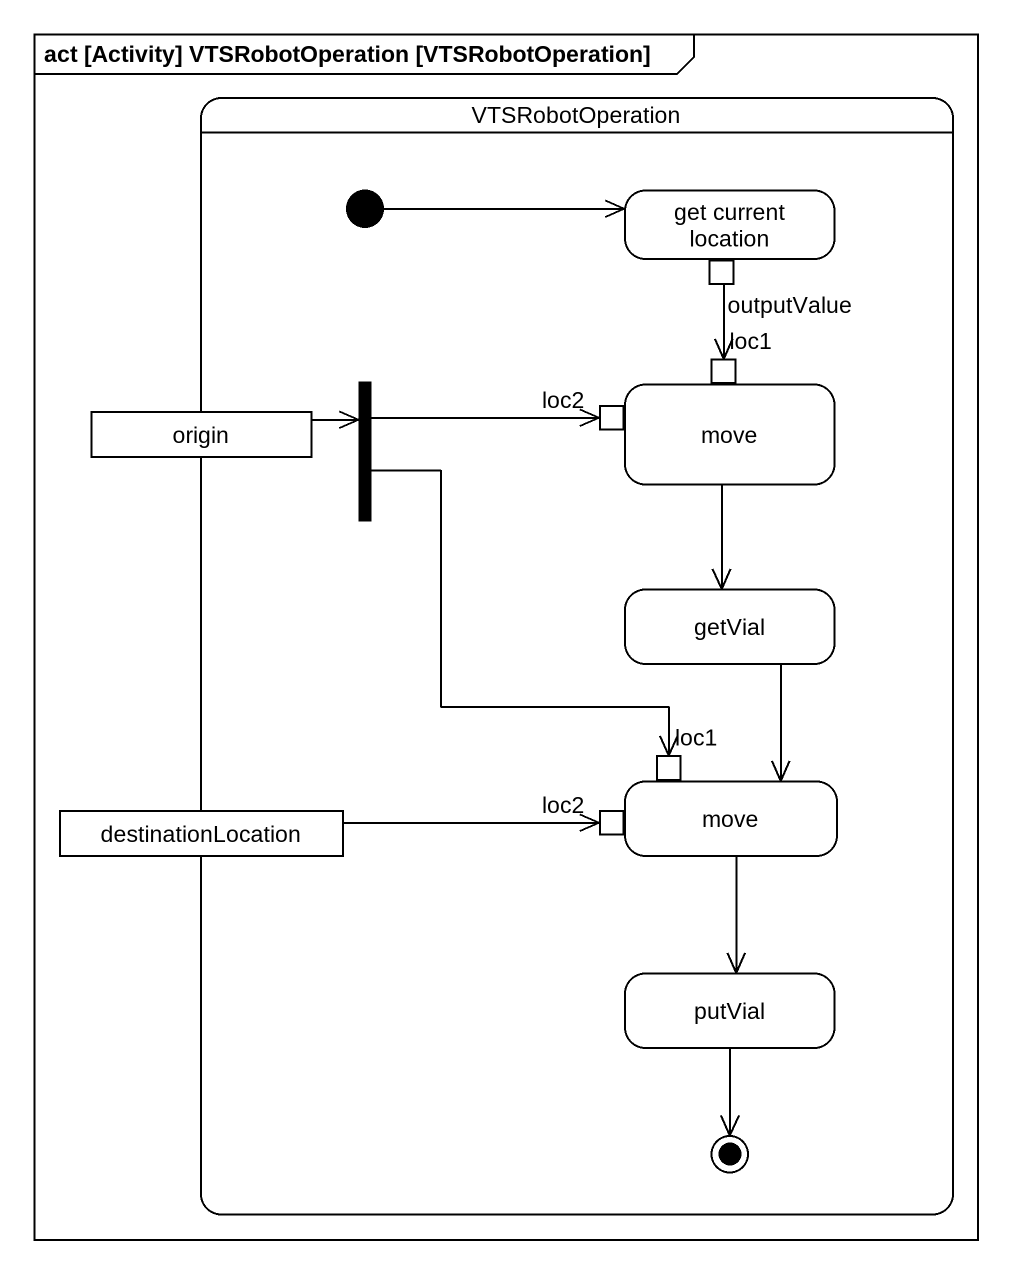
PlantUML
@startuml
mainframe act [Activity] VTSRobotOperation [VTSRobotOperation]
hide empty description
state VTSRobotOperation {
  state "get current location" as get_current_location {
    state outputValue <<outputPin>>
  }
  state origin <<object>>
  state fork1 <<fork>>
  state move {
    state loc2 <<inputPin>>
    state loc1 <<inputPin>>
  }
  state getVial
  state "move" as move_2 {
    state "loc1" as loc1_2 <<inputPin>>
    state "loc2" as loc2_2 <<inputPin>>
  }
  state destinationLocation <<object>>
  state putVial
  [*] -right-> get_current_location
  putVial --> [*]
}
outputValue --> loc1
origin -right-> fork1
fork1 -right-> loc2
fork1 --> loc1_2
move --> getVial
getVial --> move_2
move_2 --> putVial
destinationLocation -right-> loc2_2
@enduml
